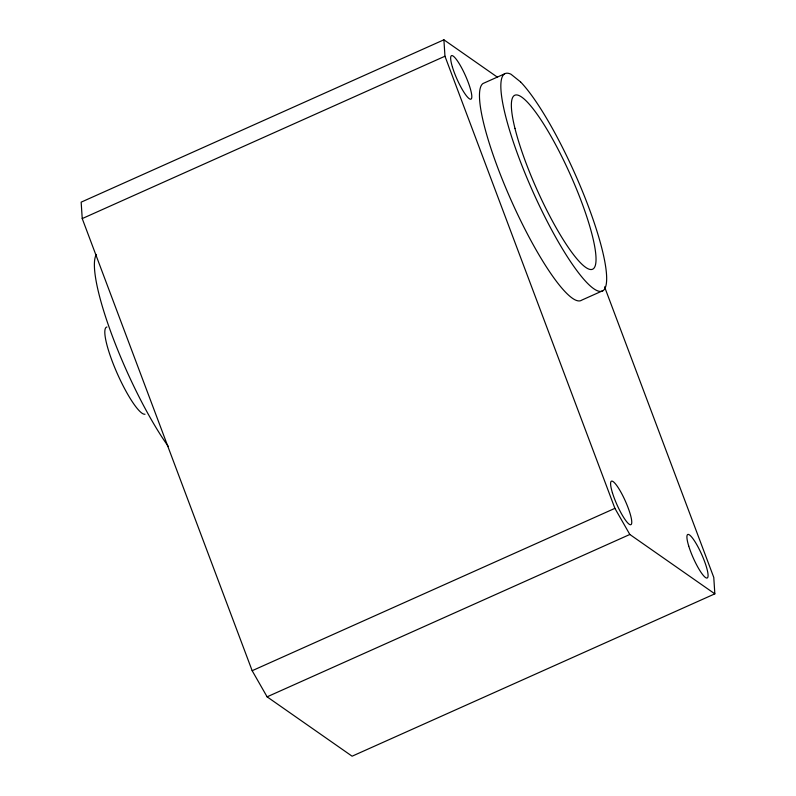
<?xml version="1.0" encoding="UTF-8"?>
<svg xmlns="http://www.w3.org/2000/svg" width="796" height="796" viewBox="0 0 796 796"><rect width="100%" height="100%" fill="white"/><g stroke="black" fill="none" stroke-linecap="round" stroke-linejoin="round"><path stroke-width="1.19" d="M497.53 77.262L443.899 39.8L81.162 202.154L82.227 218.582L252.163 670.71L267.108 696.828L352.101 756.2L714.838 593.846L713.773 577.418L604.562 286.849M82.227 218.582L444.964 56.227L443.899 39.8M504.375 73.948L483.033 83.5A119.102 22.855 65.9 0 0 513.221 204.9A119.102 22.855 65.9 0 0 581.727 300.142L603.07 290.59M252.163 670.71L614.9 508.355L629.835 534.474L714.838 593.846M267.108 696.828L629.835 534.474M444.964 56.227L614.9 508.355M145.011 414.228A47.641 9.144 65.9 0 1 116.713 372.269A47.641 9.144 65.9 0 1 106.933 327.007M168.384 446.536A119.102 22.855 65.9 0 1 112.415 336.29A119.102 22.855 65.9 0 1 96.406 254.421M520.574 81.928L511.012 74.257A119.102 22.855 65.9 0 0 543.419 213.965A119.102 22.855 65.9 0 0 605.139 263.496A119.102 22.855 65.9 0 0 520.574 81.928M514.962 128.395A95.281 18.278 65.9 0 0 587.886 268.68A95.281 18.278 65.9 0 0 558.314 149.738A95.281 18.278 65.9 0 0 514.962 128.395M452.466 67.212A23.82 4.567 65.9 0 0 470.754 99.211A23.82 4.567 65.9 0 0 460.486 65.789A23.82 4.567 65.9 0 0 452.466 67.212M688.729 546.056A23.82 4.567 65.9 0 0 707.027 578.045A23.82 4.567 65.9 0 0 696.749 544.623A23.82 4.567 65.9 0 0 688.729 546.056M612.413 492.744A23.82 4.567 65.9 0 0 630.701 524.733A23.82 4.567 65.9 0 0 620.432 491.311A23.82 4.567 65.9 0 0 612.413 492.744"/></g></svg>
